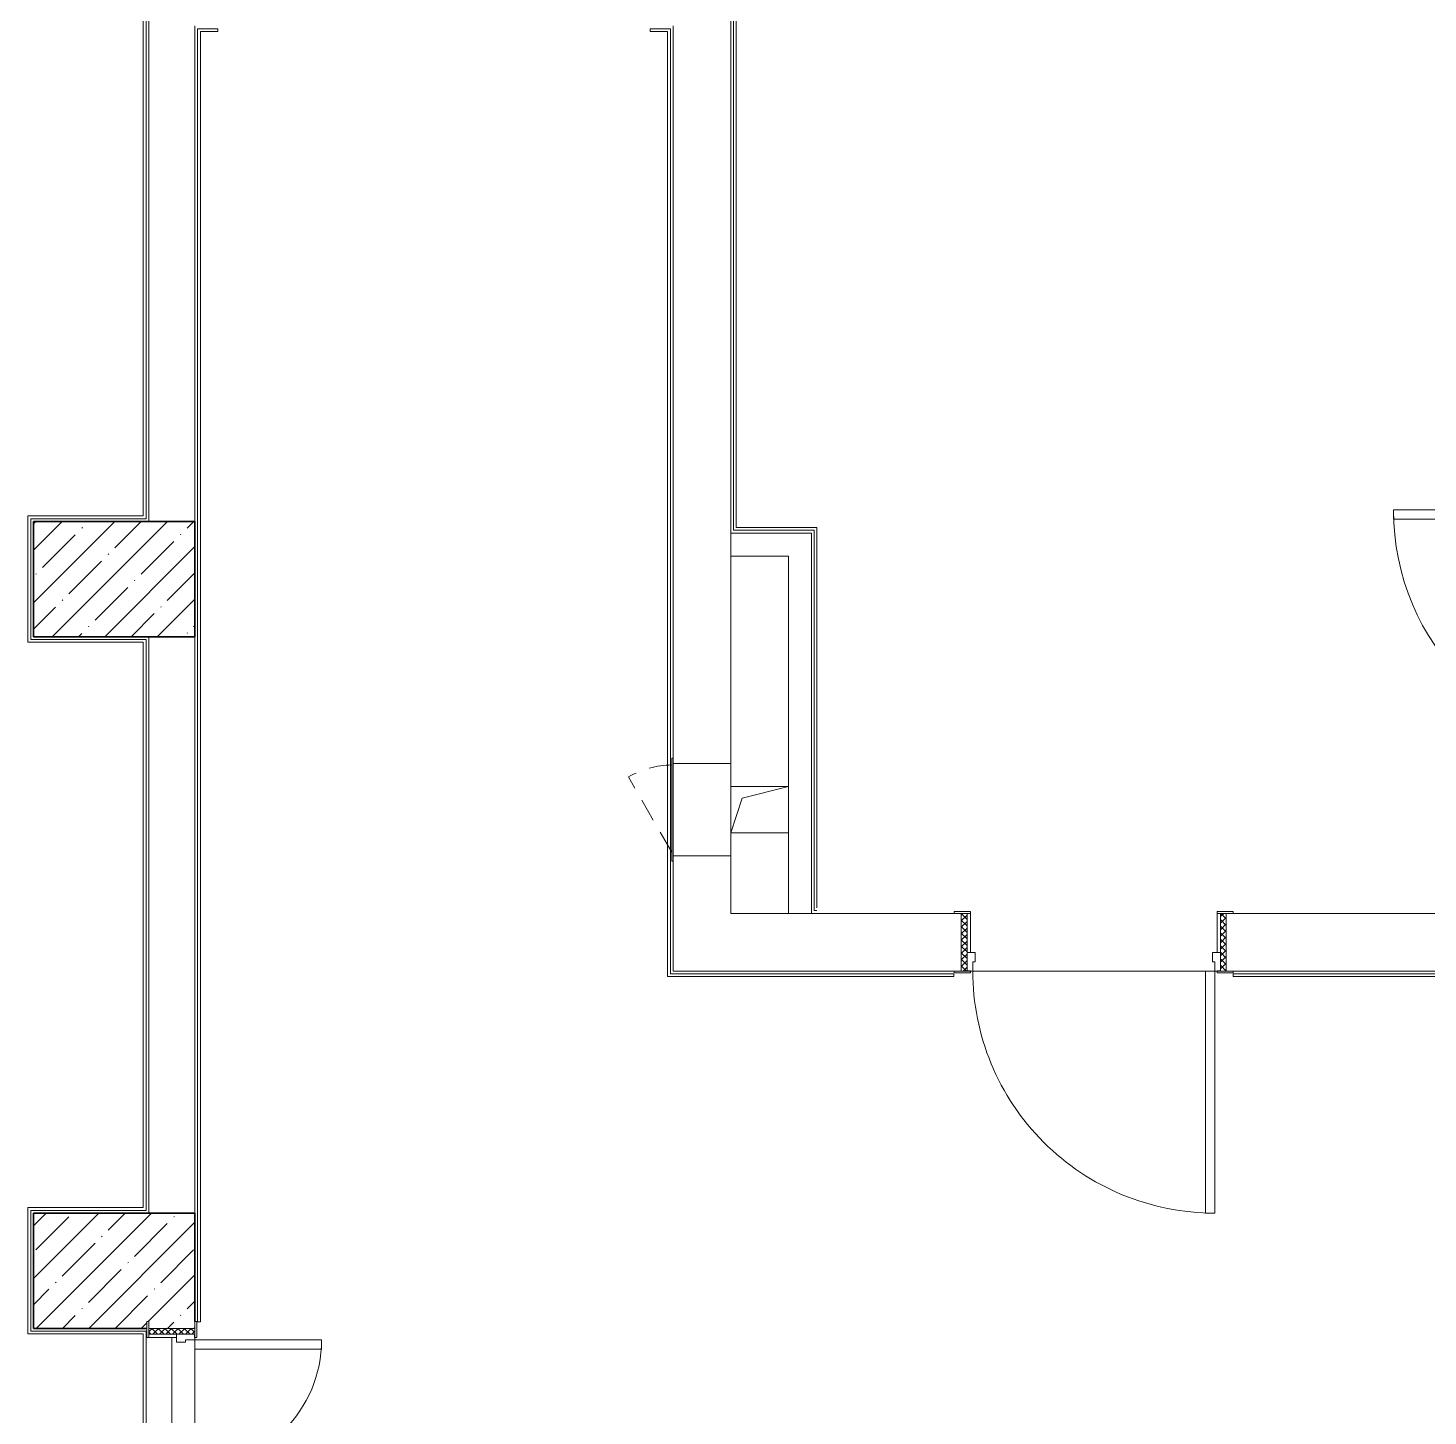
# Model space of a CAD drawing. Header units: millimetres. Extents: x 5993 to 95364, y 94667 to 143522.
# Drawn here: x 44402.2 to 44896.6, y 120268.3 to 120758.3 of the extents above; entities that cross this region are included whole.
import ezdxf

# ---------------------------------------------------------------- set-up
doc = ezdxf.new("R2010")
doc.units = ezdxf.units.MM
doc.linetypes.add('200_ШТРИХ_ш1п0_6_', pattern=[160, 100, -60])
for name, color, linetype, lineweight in [('0-2', 7, 'Continuous', 9), ('Двери', 7, 'Continuous', 9), ('Каркас_Импост', 7, 'Continuous', 13), ('Каркас_Импост-1', 7, 'Continuous', 9), ('Несущие колонны', 7, 'Continuous', 9), ('Несущие колонны-1', 7, 'Continuous', 35), ('Обобщенные модели', 7, 'Continuous', 9), ('Окна', 7, 'Continuous', 9), ('Открывание в плане-2', 7, '200_ШТРИХ_ш1п0_6_', 9), ('Открывание-1', 7, 'Continuous', 9), ('Панель', 7, 'Continuous', 13), ('Перекрытия', 7, 'Continuous', 9), ('Стены', 7, 'Continuous', 9), ('Стены-1', 7, 'Continuous', 13)]:
    doc.layers.add(name, color=color, linetype=linetype, lineweight=lineweight)

# ---------------------------------------------------------------- blocks, each defined once
blk = doc.blocks.new('Дверь_СКБ_1Ст_Внутренняя_ШЕР - СОШ_Д-16_Дв_1150x2100h_Комната инструктора_ Раздевальные  _спортблок_-25921713-АИ2_01_План напольных покрытий и плинтусов 1го этажа _Часть 1_')
at = {"layer": 'Двери'}
h = blk.add_hatch(dxfattribs=at)
h.set_pattern_fill('FP_58', color=256, style=0, pattern_type=2)
h.set_pattern_definition([(135, (1726.41, 189.685), (-14.14214, -14.14214), []), (225, (1726.41, 189.685), (14.14214, -14.14214), [])])
h.paths.add_polyline_path([(562.5, 125), (562.5, -125), (587.5, -125), (587.5, 125)], flags=0)
at = {"layer": 'Каркас_Импост-1'}
h = blk.add_hatch(dxfattribs=at)
h.set_pattern_fill('FP_59', color=256, style=0, pattern_type=2)
h.set_pattern_definition([(45, (-396.384, 189.685), (-14.1421, 14.1421), []), (135, (-396.384, 189.685), (-14.1421, -14.1421), [])])
h.paths.add_polyline_path([(-562.5, 125), (-562.5, -125), (-537.5, -125), (-537.5, 125)], flags=0)
at = {"layer": 'Каркас_Импост'}
for p, q in [((-522.5, 133), (-592.5, 133)), ((-592.5, 133), (-592.5, 125)), ((-592.5, 125), (-522.5, 125)), ((-537.5, 125), (-562.5, 125)), ((-562.5, 125), (-562.5, -125)), ((-512.5, 125), (-537.5, 125)), ((-537.5, 125), (-537.5, 45)), ((-537.5, -125), (-537.5, 125)), ((-522.5, 125), (-537.5, 125)), ((-537.5, 125), (-537.5, 124)), ((-537.5, 124), (-522.5, 124)), ((-522.5, 125), (-522.5, 133)), ((-522.5, 124), (-522.5, 125)), ((-512.5, 85), (-512.5, 125)), ((537.5, 125), (537.5, 85)), ((562.5, 125), (537.5, 125)), ((617.5, 133), (547.5, 133)), ((547.5, 133), (547.5, 125)), ((562.5, 125), (547.5, 125)), ((547.5, 125), (547.5, 124)), ((547.5, 125), (617.5, 125)), ((547.5, 124), (562.5, 124)), ((562.5, 45), (562.5, 125)), ((587.5, 125), (562.5, 125)), ((562.5, 125), (562.5, -125)), ((562.5, 124), (562.5, 125)), ((587.5, -125), (587.5, 125)), ((617.5, 125), (617.5, 133)), ((-502.5, 85), (-512.5, 85)), ((-502.5, 45), (-502.5, 85)), ((537.5, 85), (527.5, 85)), ((527.5, 85), (527.5, 45)), ((-537.5, 45), (-502.5, 45)), ((-522.5, 45), (-537.5, 45)), ((-537.5, 45), (-537.5, -125)), ((-522.5, -125), (-522.5, 45)), ((527.5, 45), (562.5, 45)), ((562.5, 45), (547.5, 45)), ((547.5, 45), (547.5, -125)), ((562.5, -125), (562.5, 45)), ((-522.5, -125), (-592.5, -125)), ((-592.5, -125), (-592.5, -133)), ((-592.5, -133), (-522.5, -133)), ((-562.5, -125), (-537.5, -125)), ((-537.5, -125), (-522.5, -125)), ((-522.5, -133), (-522.5, -125)), ((547.5, -125), (562.5, -125)), ((617.5, -125), (547.5, -125)), ((547.5, -125), (547.5, -133)), ((547.5, -133), (617.5, -133)), ((562.5, -125), (587.5, -125)), ((617.5, -133), (617.5, -125))]:
    blk.add_line(p, q, dxfattribs=at)
at = {"layer": 'Открывание-1'}
blk.add_arc((-512.5, 125), 1050, 360, 90, dxfattribs=at)
at = {"layer": 'Панель'}
for p, q in [((-512.5, 1175), (-512.5, 125)), ((-472.5, 1175), (-512.5, 1175)), ((-472.5, 125), (-472.5, 1175)), ((-512.5, 125), (-472.5, 125))]:
    blk.add_line(p, q, dxfattribs=at)
blk = doc.blocks.new('Дверь_СКБ_1Ст_Внутренняя_ШЕР - СОШ_Д-13_Дв_1150x2100h_С_У учеников_ душевые _спортблок_-V44-АИ2_01_План напольных покрытий и плинтусов 1го этажа _Часть 1_')
at = {"layer": 'Двери'}
h = blk.add_hatch(dxfattribs=at)
h.set_pattern_fill('FP_60', color=256, style=0, pattern_type=2)
h.set_pattern_definition([(135, (1726.41, 114.685), (-14.14214, -14.14214), []), (225, (1726.41, 114.685), (14.14214, -14.14214), [])])
h.paths.add_polyline_path([(562.5, 47), (562.5, -50), (587.5, -50), (587.5, 50), (562.5, 50)], flags=0)
at = {"layer": 'Каркас_Импост-1'}
h = blk.add_hatch(dxfattribs=at)
h.set_pattern_fill('FP_61', color=256, style=0, pattern_type=2)
h.set_pattern_definition([(45, (-396.384, 114.685), (-14.1421, 14.1421), []), (135, (-396.384, 114.685), (-14.1421, -14.1421), [])])
h.paths.add_polyline_path([(-562.5, -50), (-537.5, -50), (-537.5, 50), (-562.5, 50)], flags=0)
at = {"layer": 'Каркас_Импост'}
for p, q in [((-522.5, 58), (-592.5, 58)), ((-592.5, 58), (-592.5, 50)), ((-592.5, 50), (-522.5, 50)), ((-537.5, 50), (-562.5, 50)), ((-562.5, 50), (-562.5, -50)), ((-512.5, 50), (-537.5, 50)), ((-537.5, 50), (-537.5, -30)), ((-537.5, -50), (-537.5, 50)), ((-522.5, 50), (-537.5, 50)), ((-537.5, 50), (-537.5, 49)), ((-537.5, 49), (-522.5, 49)), ((-522.5, 50), (-522.5, 58)), ((-522.5, 49), (-522.5, 50)), ((-512.5, 10), (-512.5, 50)), ((-502.5, 10), (-512.5, 10)), ((-502.5, -30), (-502.5, 10)), ((537.5, 10), (527.5, 10)), ((527.5, 10), (527.5, -30)), ((537.5, 50), (537.5, 10)), ((562.5, 50), (537.5, 50)), ((617.5, 58), (547.5, 58)), ((547.5, 58), (547.5, 50)), ((562.5, 50), (547.5, 50)), ((547.5, 50), (547.5, 49)), ((547.5, 50), (587.5, 50)), ((547.5, 49), (562.5, 49)), ((562.5, -30), (562.5, 50)), ((587.5, 50), (562.5, 50)), ((562.5, 50), (562.5, -50)), ((562.5, 49), (562.5, 50)), ((617.5, 50), (617.5, 58)), ((-522.5, -50), (-592.5, -50)), ((-592.5, -50), (-592.5, -58)), ((-592.5, -58), (-522.5, -58)), ((-562.5, -50), (-537.5, -50)), ((-537.5, -30), (-502.5, -30)), ((-522.5, -30), (-537.5, -30)), ((-537.5, -30), (-537.5, -50)), ((-537.5, -50), (-522.5, -50)), ((-522.5, -50), (-522.5, -30)), ((-522.5, -58), (-522.5, -50)), ((527.5, -30), (562.5, -30)), ((562.5, -30), (547.5, -30)), ((547.5, -30), (547.5, -50)), ((547.5, -50), (562.5, -50)), ((587.5, -50), (547.5, -50)), ((547.5, -50), (547.5, -58)), ((547.5, -58), (617.5, -58)), ((562.5, -50), (562.5, -30)), ((562.5, -50), (587.5, -50)), ((617.5, -58), (617.5, -50))]:
    blk.add_line(p, q, dxfattribs=at)
at = {"layer": 'Открывание-1'}
blk.add_arc((537.5, 50), 1050, 90, 180, dxfattribs=at)
at = {"layer": 'Панель'}
for p, q in [((537.5, 1100), (497.5, 1100)), ((497.5, 1100), (497.5, 50)), ((537.5, 50), (537.5, 1100)), ((497.5, 50), (537.5, 50))]:
    blk.add_line(p, q, dxfattribs=at)
blk = doc.blocks.new('BSC_Колонна _Прямоугольная - 500х700-V68-АИ2_01_План напольных покрытий и плинтусов 1го этажа _Часть 1_')
at = {"layer": 'Несущие колонны'}
h = blk.add_hatch(dxfattribs=at)
h.set_pattern_fill('FP_99', color=256, style=0, pattern_type=2)
h.set_pattern_definition([(315, (-78250, 34400), (114.04925, 114.04925), []), (315, (-78250, 34285.95), (114.04925, 114.04925), [201.613, -40.323, 3.353, -36.97])])
h.paths.add_polyline_path([(-250, 350), (-250, -142), (-220, -142), (-220, -150), (-250, -150), (-250, -350), (250, -350), (250, 350)], flags=0)
at = {"layer": 'Несущие колонны-1'}
for p, q in [((250, 350), (-250, 350)), ((-250, 350), (-250, -142)), ((250, -350), (250, 350)), ((-220, -350), (250, -350))]:
    blk.add_line(p, q, dxfattribs=at)
blk = doc.blocks.new('BSC_Колонна _Прямоугольная - 500х700-V69-АИ2_01_План напольных покрытий и плинтусов 1го этажа _Часть 1_')
at = {"layer": 'Несущие колонны'}
h = blk.add_hatch(dxfattribs=at)
h.set_pattern_fill('FP_100', color=256, style=0, pattern_type=2)
h.set_pattern_definition([(315, (-81250, 34400), (114.04925, 114.04925), []), (315, (-81250, 34285.95), (114.04925, 114.04925), [201.613, -40.323, 3.353, -36.97])])
h.paths.add_polyline_path([(-250, 350), (-250, -350), (250, -350), (250, 350), (-241.9, 350)], flags=0)
at = {"layer": 'Несущие колонны-1'}
for p, q in [((250, 350), (-250, 350)), ((-250, 350), (-250, -350)), ((250, -350), (250, 350)), ((-250, -350), (250, -350))]:
    blk.add_line(p, q, dxfattribs=at)
blk = doc.blocks.new('Дверь_СКБ_2Ст_Внутренняя_ШЕР - СОШ_Д-32_Дв_1650x2400h_Драмкружок-28049317-АИ2_01_План напольных покрытий и плинтусов 1го этажа _Часть 1_')
at = {"layer": 'Двери'}
h = blk.add_hatch(dxfattribs=at)
h.set_pattern_fill('FP_209', color=256, style=0, pattern_type=2)
h.set_pattern_definition([(135, (1476.41, 164.685), (-14.14214, -14.14214), []), (225, (1476.41, 164.685), (14.14214, -14.14214), [])])
h.paths.add_polyline_path([(837.5, 100), (812.5, 100), (812.5, -100), (837.5, -100)], flags=0)
at = {"layer": 'Каркас_Импост-1'}
h = blk.add_hatch(dxfattribs=at)
h.set_pattern_fill('FP_210', color=256, style=0, pattern_type=2)
h.set_pattern_definition([(45, (-646.384, 164.685), (-14.1421, 14.1421), []), (135, (-646.384, 164.685), (-14.1421, -14.1421), [])])
h.paths.add_polyline_path([(-787.5, 100), (-812.5, 100), (-812.5, -100), (-787.5, -100)], flags=0)
at = {"layer": 'Каркас_Импост'}
for p, q in [((-772.5, 108), (-842.5, 108)), ((-842.5, 108), (-842.5, 100)), ((-842.5, 100), (-772.5, 100)), ((-787.5, 100), (-812.5, 100)), ((-812.5, 100), (-812.5, -100)), ((-762.5, 100), (-787.5, 100)), ((-787.5, 100), (-787.5, 20)), ((-787.5, -100), (-787.5, 100)), ((-772.5, 100), (-787.5, 100)), ((-787.5, 100), (-787.5, 99)), ((-787.5, 99), (-772.5, 99)), ((-772.5, 100), (-772.5, 108)), ((-772.5, 99), (-772.5, 100)), ((-762.5, 60), (-762.5, 100)), ((787.5, 100), (787.5, 60)), ((812.5, 100), (787.5, 100)), ((867.5, 108), (797.5, 108)), ((797.5, 108), (797.5, 100)), ((812.5, 100), (797.5, 100)), ((797.5, 100), (797.5, 99)), ((797.5, 100), (867.5, 100)), ((797.5, 99), (812.5, 99)), ((812.5, 20), (812.5, 100)), ((837.5, 100), (812.5, 100)), ((812.5, 100), (812.5, -100)), ((812.5, 99), (812.5, 100)), ((837.5, -100), (837.5, 100)), ((867.5, 100), (867.5, 108)), ((-787.5, 20), (-752.5, 20)), ((-772.5, 20), (-787.5, 20)), ((-787.5, 20), (-787.5, -100)), ((-772.5, -100), (-772.5, 20)), ((-752.5, 60), (-762.5, 60)), ((-752.5, 20), (-752.5, 60)), ((787.5, 60), (777.5, 60)), ((777.5, 60), (777.5, 20)), ((777.5, 20), (812.5, 20)), ((812.5, 20), (797.5, 20)), ((797.5, 20), (797.5, -100)), ((812.5, -100), (812.5, 20)), ((-772.5, -100), (-842.5, -100)), ((-842.5, -100), (-842.5, -108)), ((-842.5, -108), (-772.5, -108)), ((-812.5, -100), (-787.5, -100)), ((-787.5, -100), (-772.5, -100)), ((-772.5, -108), (-772.5, -100)), ((797.5, -100), (812.5, -100)), ((867.5, -100), (797.5, -100)), ((797.5, -100), (797.5, -108)), ((797.5, -108), (867.5, -108)), ((812.5, -100), (837.5, -100)), ((867.5, -108), (867.5, -100))]:
    blk.add_line(p, q, dxfattribs=at)
at = {"layer": 'Открывание-1'}
for centre, radius, start, end in [((787.5, 100), 1000, 90, 180), ((-762.5, 100), 550, 0, 90)]:
    blk.add_arc(centre, radius, start, end, dxfattribs=at)
at = {"layer": 'Панель'}
for p, q in [((787.5, 1100), (747.5, 1100)), ((747.5, 1100), (747.5, 100)), ((787.5, 100), (787.5, 1100)), ((-762.5, 650), (-762.5, 100)), ((-722.5, 650), (-762.5, 650)), ((-722.5, 100), (-722.5, 650)), ((-762.5, 100), (-722.5, 100)), ((747.5, 100), (787.5, 100))]:
    blk.add_line(p, q, dxfattribs=at)
blk = doc.blocks.new('AR_Отверстие Ниша - Лючок-32401845-АИ2_01_План напольных покрытий и плинтусов 1го этажа _Часть 1_')
at = {"layer": 'Окна'}
for p, q in [((200, 125), (-200, 125)), ((-200, 125), (-200, -125)), ((200, -125), (200, 125)), ((-200, -125), (200, -125))]:
    blk.add_line(p, q, dxfattribs=at)
blk = doc.blocks.new('Л_Общий_Лючок - Лючок-29677405-АИ2_01_План напольных покрытий и плинтусов 1го этажа _Часть 1_')
at = {"layer": 'Окна'}
for p, q in [((424, 6), (-24, 6)), ((-24, 6), (-24, 0)), ((-24, 0), (0, 0)), ((400, 0), (424, 0)), ((424, 6), (424, 0))]:
    blk.add_line(p, q, dxfattribs=at)
at = {"layer": 'Открывание в плане-2'}
blk.add_line((16.4, 6), (342, 194), dxfattribs=at)
blk.add_arc((6, 0), 388, 0.89053, 30, dxfattribs=at)
blk = doc.blocks.new('AR_Отверстие прямоугольное _в плите_ - AR_Отверстие прямоугольное _в плите_-30459269-АИ2_01_План напольных покрытий и плинтусов 1го этажа _Часть 1_')
at = {"layer": 'Обобщенные модели'}
for p, q in [((125, 100), (-125, 100)), ((-75, 50), (125, 100)), ((-125, -100), (-75, 50)), ((-125, -100), (125, -100))]:
    blk.add_line(p, q, dxfattribs=at)

msp = doc.modelspace()

# ---------------------------------------------------------------- linework, layer by layer
at = {"layer": 'Перекрытия'}
for p, q in [((44735.87, 120425.38), (44818.08, 120425.38)), ((44453.02, 120168.18), (44453.02, 120295.97)), ((44461.16, 120291.9), (44461.16, 120172.24))]:
    msp.add_line(p, q, dxfattribs=at)
at = {"layer": 'Стены'}
for p, q in [((44651.39, 120581.01), (44651.39, 121051.15)), ((44652.36, 121050.18), (44652.36, 120581.99)), ((44443.91, 120786.62), (44443.91, 120585.08)), ((44442.93, 120586.06), (44442.93, 120785.64)), ((44462.14, 120301.56), (44462.14, 120758.1)), ((44462.14, 120758.1), (44469.3, 120758.1)), ((44463.12, 120757.12), (44463.12, 120301.56)), ((44469.3, 120757.12), (44463.12, 120757.12)), ((44469.3, 120758.1), (44469.3, 120757.12)), ((44621.92, 120758.1), (44629.08, 120758.1)), ((44621.92, 120758.1), (44621.92, 120757.12)), ((44628.11, 120757.12), (44621.92, 120757.12)), ((44628.11, 120423.43), (44628.11, 120757.12)), ((44629.08, 120758.1), (44629.08, 120424.41)), ((44402.23, 120541.51), (44402.23, 120586.06)), ((44402.23, 120586.06), (44442.93, 120586.06)), ((44403.21, 120585.08), (44403.21, 120542.49)), ((44443.91, 120585.08), (44403.21, 120585.08)), ((44679.87, 120581.01), (44651.39, 120581.01)), ((44652.36, 120581.99), (44680.85, 120581.99)), ((44679.87, 120446.71), (44679.87, 120581.01)), ((44680.85, 120581.99), (44680.85, 120447.69)), ((44442.93, 120541.51), (44402.23, 120541.51)), ((44403.21, 120542.49), (44443.91, 120542.49)), ((44442.93, 120341.87), (44442.93, 120541.51)), ((44443.91, 120542.49), (44443.91, 120340.9)), ((44679.87, 120446.71), (44680.85, 120446.71)), ((44729.2, 120423.43), (44628.11, 120423.43)), ((44629.08, 120424.41), (44729.2, 120424.41)), ((44729.2, 120424.41), (44729.2, 120423.43)), ((44827.85, 120424.41), (45744.77, 120424.41)), ((44827.85, 120424.41), (44827.85, 120423.43)), ((45744.77, 120423.43), (44827.85, 120423.43)), ((44402.23, 120297.32), (44402.23, 120341.87)), ((44402.23, 120341.87), (44442.93, 120341.87)), ((44403.21, 120340.9), (44403.21, 120298.3)), ((44443.91, 120340.9), (44403.21, 120340.9)), ((44462.14, 120301.56), (44463.12, 120301.56)), ((44442.93, 120297.32), (44402.23, 120297.32)), ((44403.21, 120298.3), (44443.91, 120298.3)), ((44442.93, 120166.87), (44442.93, 120297.32)), ((44443.91, 120298.3), (44443.91, 120165.9))]:
    msp.add_line(p, q, dxfattribs=at)
at = {"layer": 'Стены-1'}
for p, q in [((44650.41, 120498.64), (44650.41, 121072.48)), ((44444.88, 120787.59), (44444.88, 120584.11)), ((44461.16, 120584.11), (44461.16, 120759.08)), ((44630.06, 120759.08), (44630.06, 120500.59)), ((44678.9, 120580.04), (44650.41, 120580.04)), ((44650.41, 120580.04), (44650.41, 120571.9)), ((44678.9, 120571.9), (44678.9, 120580.04)), ((44650.41, 120571.9), (44670.76, 120571.9)), ((44670.76, 120571.9), (44670.76, 120445.73)), ((44678.9, 120445.73), (44678.9, 120571.9)), ((44444.88, 120543.41), (44444.88, 120339.92)), ((44461.16, 120339.92), (44461.16, 120543.41)), ((44650.41, 120445.73), (44650.41, 120466.08)), ((44630.06, 120464.13), (44630.06, 120445.73)), ((44630.06, 120445.73), (44630.06, 120425.38)), ((44729.36, 120445.73), (44650.41, 120445.73)), ((44670.76, 120445.73), (44678.9, 120445.73)), ((44969.89, 120445.73), (44827.85, 120445.73)), ((44630.06, 120425.38), (44729.36, 120425.38)), ((44827.85, 120425.38), (44969.89, 120425.38))]:
    msp.add_line(p, q, dxfattribs=at)

# ---------------------------------------------------------------- block references
at = {"layer": '0-2', "xscale": 0.08139549610658335, "yscale": 0.08139549610658335, "zscale": 0.08139549610658335}
for name, p, rotation in [('Дверь_СКБ_1Ст_Внутренняя_ШЕР - СОШ_Д-13_Дв_1150x2100h_С_У учеников_ душевые _спортблок_-V44-АИ2_01_План напольных покрытий и плинтусов 1го этажа _Часть 1_', (44973.96, 120544.43), 89.99999999999993), ('BSC_Колонна _Прямоугольная - 500х700-V69-АИ2_01_План напольных покрытий и плинтусов 1го этажа _Часть 1_', (44432.68, 120563.76), 89.9999999999999), ('Л_Общий_Лючок - Лючок-29677405-АИ2_01_План напольных покрытий и плинтусов 1го этажа _Часть 1_', (44630.06, 120466.08), 89.9999999999999), ('AR_Отверстие Ниша - Лючок-32401845-АИ2_01_План напольных покрытий и плинтусов 1го этажа _Часть 1_', (44640.23, 120482.36), 269.9999999999999), ('Дверь_СКБ_1Ст_Внутренняя_ШЕР - СОШ_Д-16_Дв_1150x2100h_Комната инструктора_ Раздевальные  _спортблок_-25921713-АИ2_01_План напольных покрытий и плинтусов 1го этажа _Часть 1_', (44779.62, 120435.56), 180), ('BSC_Колонна _Прямоугольная - 500х700-V68-АИ2_01_План напольных покрытий и плинтусов 1го этажа _Часть 1_', (44432.68, 120319.57), 89.9999999999999), ('Дверь_СКБ_2Ст_Внутренняя_ШЕР - СОШ_Д-32_Дв_1650x2400h_Драмкружок-28049317-АИ2_01_План напольных покрытий и плинтусов 1го этажа _Часть 1_', (44453.02, 120233.09), 269.9999999999999)]:
    msp.add_blockref(name, p, dxfattribs=dict(at, rotation=rotation))
msp.add_blockref('AR_Отверстие прямоугольное _в плите_ - AR_Отверстие прямоугольное _в плите_-30459269-АИ2_01_План напольных покрытий и плинтусов 1го этажа _Часть 1_', (44660.58, 120482.36), dxfattribs=at)

doc.saveas('drawing.dxf')
